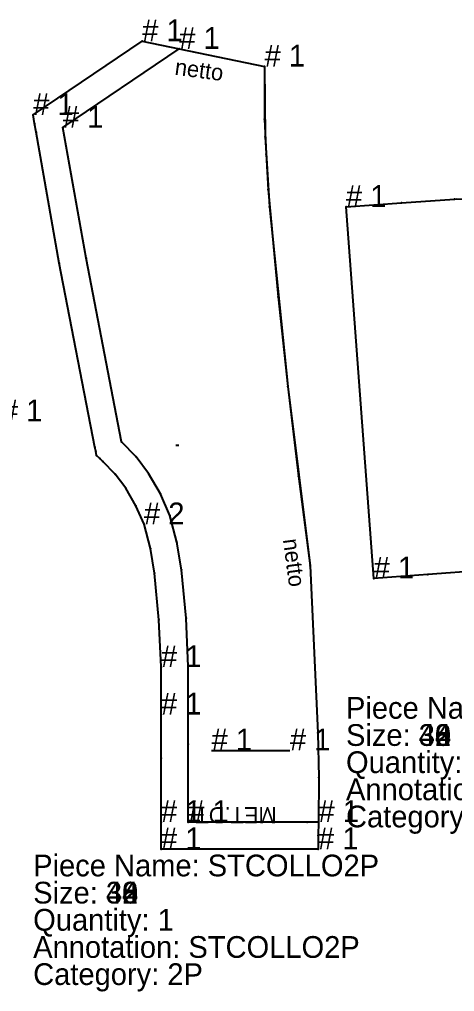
# Model space of a CAD drawing. Extents: x -10 to 11547, y -349 to 304.
# Drawn here: x 5545.1 to 5705.1, y -201.2 to 156.8 of the extents above; entities that cross this region are included whole.
import ezdxf

# ---------------------------------------------------------------- set-up
doc = ezdxf.new("R2010")
doc.units = 0

# ---------------------------------------------------------------- blocks, each defined once
blk = doc.blocks.new('SPMANICA2P-S_42')
at = {"layer": '1'}
blk.add_text('# 1', height=8, dxfattribs=at).set_placement((290.727, 11.738))
at = {"layer": '3'}
blk.add_text('# 1', height=8, dxfattribs=at).set_placement((290.727, 11.738))
at = {"layer": '4'}
blk.add_text('# 1', height=8, dxfattribs=at).set_placement((290.727, 11.738))
blk = doc.blocks.new('STCOLLO2P-S_38')
at = {"layer": '1'}
blk.add_lwpolyline([(-54.7, -24.8), (-54.7, -14.8), (-54.7, 8.7714), (-54.7, 24.8), (-54.7, 42.2332), (-54.7, 42.3429), (-55.49, 59.6195), (-57.1216, 76.8381), (-58.633, 85.9313), (-60.9708, 94.8492), (-60.9708, 94.8492), (-63.944, 101.6699), (-67.6656, 108.1129), (-71.5885, 113.3336), (-76.1496, 118.0096), (-77.2767, 119.0989), (-78.4038, 120.1882), (-78.7073, 121.726), (-79.0108, 123.2638), (-92.1389, 191.0122), (-100.6557, 239.2074), (-101.2014, 242.3847), (-101.747, 245.562), (-61.6555, 272.7267), (-16.6, 263.3999), (-16.6015, 243.9921), (-16.1064, 231.0654), (-15.3405, 218.1471), (-11.6128, 178.6163), (-8.0669, 145.5691), (-4.1624, 112.5624), (0.1, 79.6), (3, 18), (3.3192, 1.6053), (3.2, -14.8), (3.1302, -19.8), (3.0604, -24.8)], close=True, dxfattribs=at)
at = {"layer": '13'}
blk.add_point((-1, -14.8), dxfattribs=at)
at = {"layer": '14'}
blk.add_lwpolyline([(-44.7, -14.8), (-44.7, 13.85), (-44.7, 42.5), (-45.4908, 60.3323), (-47.2, 78.1), (-48.8993, 88.1969), (-51.5, 98.1), (-54.9642, 106.0693), (-59.3, 113.6), (-63.8785, 119.717), (-69.2, 125.2), (-82.3, 192.8), (-90.8, 240.8999), (-48, 269.8999), (-16.6, 263.3999), (-16.4215, 237.5247), (-14.8, 211.7), (-8.0671, 145.569), (0.1, 79.6), (3, 18), (3.3192, 1.6012), (3.2, -14.8)], close=True, dxfattribs=at)
at = {"layer": '2'}
for p in [(-61.6555, 272.7267), (-48, 269.8999), (-16.6, 263.3999), (-16.6, 263.3999), (-101.747, 245.562), (-16.6015, 243.9921), (-101.2014, 242.3847), (-90.8, 240.8999), (-100.6557, 239.2074), (-15.3405, 218.1471), (-14.8, 211.7), (-92.1389, 191.0122), (-82.3, 192.8), (-11.6128, 178.6163), (-8.0669, 145.5691), (-79.0108, 123.2638), (-78.7073, 121.726), (-69.2, 125.2), (-78.4038, 120.1882), (-77.2767, 119.0989), (-76.1496, 118.0096), (-59.3, 113.6), (-4.1624, 112.5624), (-67.6656, 108.1129), (-51.5, 98.1), (-60.9708, 94.8492), (0.1, 79.6), (0.1, 79.6), (-57.1216, 76.8381), (-47.2, 78.1), (-54.7, 42.3429), (-44.7, 42.5), (3, 18), (3, 18), (-44.7, 13.85), (-54.7, 8.7714), (-44.7, -14.8), (3.2, -14.8), (3.2, -14.8), (3.1302, -19.8), (-54.7, -24.8), (3.0604, -24.8)]:
    blk.add_point(p, dxfattribs=at)
at = {"layer": '3'}
for p in [(-16.4215, 237.5247), (-16.1064, 231.0654), (-8.0671, 145.569), (-63.8785, 119.717), (-71.5885, 113.3336), (-54.9642, 106.0693), (-63.944, 101.6699), (-60.9708, 94.8492), (-58.633, 85.9313), (-48.8993, 88.1969), (-55.49, 59.6195), (-45.4908, 60.3323), (-54.7, 42.2332), (-54.7, 24.8), (3.3192, 1.6053), (3.3192, 1.6012), (-54.7, -14.8)]:
    blk.add_point(p, dxfattribs=at)
at = {"layer": '4'}
for p in [(-60.9708, 94.8492, 10), (-54.7, 42.2332, 10), (-54.7, 24.8, 10), (-54.7, -14.8, 10)]:
    blk.add_point(p, dxfattribs=at)
at = {"layer": '5'}
blk.add_line((-49.2139, 123.9634), (-48.2139, 123.9634), dxfattribs=at)
at = {"layer": '7'}
blk.add_line((-36.1177, 11.5733), (-7.2866, 11.5733), dxfattribs=at)
at = {"layer": '1'}
for s, p in [('Piece Name: STCOLLO2P', (-101.747, -34.8)), ('Size: 38', (-101.747, -44.8))]:
    blk.add_text(s, height=8, dxfattribs=at).set_placement(p)
at = {"layer": '19'}
for s, rotation, p in [('netto', -7.5749, (-49.9, 260.4)), ('netto', -82.4186, (-9.9, 89.2)), ('MET.DT', 180, (-12.2, -9.3))]:
    blk.add_text(s, height=6, rotation=rotation, dxfattribs=at).set_placement(p)
blk = doc.blocks.new('STCOLLO2P-S_40')
at = {"layer": '1'}
blk.add_lwpolyline([(-54.7, -24.8), (-54.7, -14.8), (-54.7, 8.7714), (-54.7, 24.8), (-54.7, 42.2332), (-54.7, 42.3429), (-55.49, 59.6195), (-57.1216, 76.8381), (-58.633, 85.9313), (-60.9708, 94.8492), (-60.9708, 94.8492), (-63.944, 101.6699), (-67.6656, 108.1129), (-71.5885, 113.3336), (-76.1496, 118.0096), (-77.2767, 119.0989), (-78.4038, 120.1882), (-78.7073, 121.726), (-79.0108, 123.2638), (-92.1389, 191.0122), (-100.6557, 239.2074), (-101.2014, 242.3847), (-101.747, 245.562), (-61.6555, 272.7267), (-16.6, 263.3999), (-16.6015, 243.9921), (-16.1064, 231.0654), (-15.3405, 218.1471), (-11.6128, 178.6163), (-8.0669, 145.5691), (-4.1624, 112.5624), (0.1, 79.6), (3, 18), (3.3192, 1.6053), (3.2, -14.8), (3.1302, -19.8), (3.0604, -24.8)], close=True, dxfattribs=at)
at = {"layer": '13'}
blk.add_point((-1, -14.8), dxfattribs=at)
at = {"layer": '14'}
blk.add_lwpolyline([(-44.7, -14.8), (-44.7, 13.85), (-44.7, 42.5), (-45.4908, 60.3323), (-47.2, 78.1), (-48.8993, 88.1969), (-51.5, 98.1), (-54.9642, 106.0693), (-59.3, 113.6), (-63.8785, 119.717), (-69.2, 125.2), (-82.3, 192.8), (-90.8, 240.8999), (-48, 269.8999), (-16.6, 263.3999), (-16.4215, 237.5247), (-14.8, 211.7), (-8.0671, 145.569), (0.1, 79.6), (3, 18), (3.3192, 1.6012), (3.2, -14.8)], close=True, dxfattribs=at)
at = {"layer": '2'}
for p in [(-61.6555, 272.7267), (-48, 269.8999), (-16.6, 263.3999), (-16.6, 263.3999), (-101.747, 245.562), (-16.6015, 243.9921), (-101.2014, 242.3847), (-90.8, 240.8999), (-100.6557, 239.2074), (-15.3405, 218.1471), (-14.8, 211.7), (-92.1389, 191.0122), (-82.3, 192.8), (-11.6128, 178.6163), (-8.0669, 145.5691), (-79.0108, 123.2638), (-78.7073, 121.726), (-69.2, 125.2), (-78.4038, 120.1882), (-77.2767, 119.0989), (-76.1496, 118.0096), (-59.3, 113.6), (-4.1624, 112.5624), (-67.6656, 108.1129), (-51.5, 98.1), (-60.9708, 94.8492), (0.1, 79.6), (0.1, 79.6), (-57.1216, 76.8381), (-47.2, 78.1), (-54.7, 42.3429), (-44.7, 42.5), (3, 18), (3, 18), (-44.7, 13.85), (-54.7, 8.7714), (-44.7, -14.8), (3.2, -14.8), (3.2, -14.8), (3.1302, -19.8), (-54.7, -24.8), (3.0604, -24.8)]:
    blk.add_point(p, dxfattribs=at)
at = {"layer": '3'}
for p in [(-16.4215, 237.5247), (-16.1064, 231.0654), (-8.0671, 145.569), (-63.8785, 119.717), (-71.5885, 113.3336), (-54.9642, 106.0693), (-63.944, 101.6699), (-60.9708, 94.8492), (-58.633, 85.9313), (-48.8993, 88.1969), (-55.49, 59.6195), (-45.4908, 60.3323), (-54.7, 42.2332), (-54.7, 24.8), (3.3192, 1.6053), (3.3192, 1.6012), (-54.7, -14.8)]:
    blk.add_point(p, dxfattribs=at)
at = {"layer": '4'}
for p in [(-60.9708, 94.8492, 10), (-54.7, 42.2332, 10), (-54.7, 24.8, 10), (-54.7, -14.8, 10)]:
    blk.add_point(p, dxfattribs=at)
at = {"layer": '5'}
blk.add_line((-49.2139, 123.9634), (-48.2139, 123.9634), dxfattribs=at)
at = {"layer": '7'}
blk.add_line((-36.1177, 11.5733), (-7.2866, 11.5733), dxfattribs=at)
at = {"layer": '1'}
for s, p in [('Piece Name: STCOLLO2P', (-101.747, -34.8)), ('Size: 40', (-101.747, -44.8))]:
    blk.add_text(s, height=8, dxfattribs=at).set_placement(p)
at = {"layer": '19'}
for s, rotation, p in [('netto', -7.5749, (-49.9, 260.4)), ('netto', -82.4186, (-9.9, 89.2)), ('MET.DT', 180, (-12.2, -9.3))]:
    blk.add_text(s, height=6, rotation=rotation, dxfattribs=at).set_placement(p)
blk = doc.blocks.new('STCOLLO2P-S_42')
at = {"layer": '1'}
blk.add_lwpolyline([(-54.7, -24.8), (-54.7, -14.8), (-54.7, 8.771), (-54.7, 24.8), (-54.7, 42.233), (-54.7, 42.343), (-55.49, 59.62), (-57.122, 76.838), (-58.633, 85.931), (-60.971, 94.849), (-60.971, 94.8493), (-63.944, 101.67), (-67.666, 108.113), (-71.589, 113.334), (-76.15, 118.01), (-77.277, 119.099), (-78.404, 120.188), (-78.707, 121.726), (-79.011, 123.264), (-92.139, 191.012), (-100.656, 239.207), (-101.201, 242.385), (-101.747, 245.562), (-61.656, 272.727), (-16.6, 263.3999), (-16.602, 243.992), (-16.106, 231.065), (-15.34, 218.147), (-11.613, 178.616), (-8.067, 145.569), (-4.162, 112.562), (0.1, 79.6), (3, 18), (3.319, 1.605), (3.2, -14.8001), (3.13, -19.8), (3.06, -24.8)], close=True, dxfattribs=at)
at = {"layer": '13'}
blk.add_point((-1, -14.8), dxfattribs=at)
at = {"layer": '14'}
blk.add_lwpolyline([(-44.7, -14.8), (-44.7, 13.85), (-44.7, 42.5), (-45.491, 60.332), (-47.2, 78.1), (-48.899, 88.197), (-51.5, 98.1), (-54.964, 106.069), (-59.3, 113.6), (-63.879, 119.717), (-69.2, 125.2), (-82.3, 192.8), (-90.8, 240.9), (-48, 269.9), (-16.6, 263.4), (-16.421, 237.525), (-14.8, 211.7), (-8.067, 145.569), (0.1, 79.6), (3, 18), (3.319, 1.601), (3.2, -14.8)], close=True, dxfattribs=at)
at = {"layer": '2'}
for p in [(-61.656, 272.727), (-48, 269.9), (-16.6, 263.4), (-16.6, 263.3999), (-101.747, 245.562), (-16.602, 243.992), (-101.201, 242.385), (-90.8, 240.9), (-100.656, 239.207), (-15.34, 218.147), (-14.8, 211.7), (-92.139, 191.012), (-82.3, 192.8), (-11.613, 178.616), (-8.067, 145.569), (-79.011, 123.264), (-78.707, 121.726), (-69.2, 125.2), (-78.404, 120.188), (-77.277, 119.099), (-76.15, 118.01), (-59.3, 113.6), (-4.162, 112.562), (-67.666, 108.113), (-51.5, 98.1), (-60.971, 94.849), (0.1, 79.6), (0.1, 79.6), (-57.122, 76.838), (-47.2, 78.1), (-54.7, 42.343), (-44.7, 42.5), (3, 18), (3, 18), (-44.7, 13.85), (-54.7, 8.771), (-44.7, -14.8), (3.2, -14.8), (3.2, -14.8001), (3.13, -19.8), (-54.7, -24.8), (3.06, -24.8)]:
    blk.add_point(p, dxfattribs=at)
at = {"layer": '3'}
for p in [(-16.421, 237.525), (-16.106, 231.065), (-8.067, 145.569), (-63.879, 119.717), (-71.589, 113.334), (-54.964, 106.069), (-63.944, 101.67), (-60.971, 94.8493), (-58.633, 85.931), (-48.899, 88.197), (-55.49, 59.62), (-45.491, 60.332), (-54.7, 42.233), (-54.7, 24.8), (3.319, 1.605), (3.319, 1.601), (-54.7, -14.8)]:
    blk.add_point(p, dxfattribs=at)
at = {"layer": '4'}
for p in [(-60.971, 94.8493, 10), (-54.7, 42.233, 10), (-54.7, 24.8, 10), (-54.7, -14.8, 10)]:
    blk.add_point(p, dxfattribs=at)
at = {"layer": '5'}
blk.add_line((-49.2139, 123.9634), (-48.2139, 123.9634), dxfattribs=at)
at = {"layer": '7'}
blk.add_line((-36.118, 11.573), (-7.287, 11.573), dxfattribs=at)
at = {"layer": '1'}
for s, p in [('# 1', (-61.656, 272.727)), ('# 1', (-16.6, 263.3999)), ('# 1', (-101.747, 245.562)), ('# 2', (-60.971, 94.8493)), ('# 1', (-54.7, 42.233)), ('# 1', (-54.7, 24.8)), ('# 1', (-54.7, -14.8)), ('# 1', (-54.7, -24.8)), ('# 1', (3.06, -24.8)), ('Piece Name: STCOLLO2P', (-101.747, -34.8)), ('Size: 42', (-101.747, -44.8)), ('Quantity: 1', (-101.747, -54.8)), ('Annotation: STCOLLO2P', (-101.747, -64.8)), ('Category: 2P', (-101.747, -74.8))]:
    blk.add_text(s, height=8, dxfattribs=at).set_placement(p)
at = {"layer": '14'}
for p in [(-48, 269.9), (-16.6, 263.4), (-90.8, 240.9), (-44.7, -14.8), (3.2, -14.8)]:
    blk.add_text('# 1', height=8, dxfattribs=at).set_placement(p)
at = {"layer": '19'}
for s, rotation, p in [('netto', -7.5749, (-49.9, 260.4)), ('netto', -82.4186, (-9.9, 89.2)), ('MET.DT', 180, (-12.2, -9.3))]:
    blk.add_text(s, height=6, rotation=rotation, dxfattribs=at).set_placement(p)
at = {"layer": '2'}
for p in [(-61.656, 272.727), (-48, 269.9), (-16.6, 263.4), (-16.6, 263.3999), (-101.747, 245.562), (-90.8, 240.9), (-44.7, -14.8), (3.2, -14.8), (-54.7, -24.8), (3.06, -24.8)]:
    blk.add_text('# 1', height=8, dxfattribs=at).set_placement(p)
at = {"layer": '3'}
for s, p in [('# 2', (-60.971, 94.8493)), ('# 1', (-54.7, 42.233)), ('# 1', (-54.7, 24.8)), ('# 1', (-54.7, -14.8))]:
    blk.add_text(s, height=8, dxfattribs=at).set_placement(p)
at = {"layer": '4'}
for s, p in [('# 2', (-60.971, 94.8493)), ('# 1', (-54.7, 42.233)), ('# 1', (-54.7, 24.8)), ('# 1', (-54.7, -14.8))]:
    blk.add_text(s, height=8, dxfattribs=at).set_placement(p)
at = {"layer": '7'}
for p in [(-36.118, 11.573), (-7.287, 11.573)]:
    blk.add_text('# 1', height=8, dxfattribs=at).set_placement(p)
blk = doc.blocks.new('STCOLLO2P-S_44')
at = {"layer": '1'}
blk.add_lwpolyline([(-54.7, -24.8), (-54.7, -14.8), (-54.7, 8.7714), (-54.7, 24.8), (-54.7, 42.2332), (-54.7, 42.3429), (-55.49, 59.6195), (-57.1216, 76.8381), (-58.633, 85.9313), (-60.9708, 94.8492), (-60.9708, 94.8492), (-63.944, 101.6699), (-67.6656, 108.1129), (-71.5885, 113.3336), (-76.1496, 118.0096), (-77.2767, 119.0989), (-78.4038, 120.1882), (-78.7073, 121.726), (-79.0108, 123.2638), (-92.1389, 191.0122), (-100.6557, 239.2074), (-101.2014, 242.3847), (-101.747, 245.562), (-61.6555, 272.7267), (-16.6, 263.3999), (-16.6015, 243.9921), (-16.1064, 231.0654), (-15.3405, 218.1471), (-11.6128, 178.6163), (-8.0669, 145.5691), (-4.1624, 112.5624), (0.1, 79.6), (3, 18), (3.3192, 1.6053), (3.2, -14.8), (3.1302, -19.8), (3.0604, -24.8)], close=True, dxfattribs=at)
at = {"layer": '13'}
blk.add_point((-1, -14.8), dxfattribs=at)
at = {"layer": '14'}
blk.add_lwpolyline([(-44.7, -14.8), (-44.7, 13.85), (-44.7, 42.5), (-45.4908, 60.3323), (-47.2, 78.1), (-48.8993, 88.1969), (-51.5, 98.1), (-54.9642, 106.0693), (-59.3, 113.6), (-63.8785, 119.717), (-69.2, 125.2), (-82.3, 192.8), (-90.8, 240.8999), (-48, 269.8999), (-16.6, 263.3999), (-16.4215, 237.5247), (-14.8, 211.7), (-8.0671, 145.569), (0.1, 79.6), (3, 18), (3.3192, 1.6012), (3.2, -14.8)], close=True, dxfattribs=at)
at = {"layer": '2'}
for p in [(-61.6555, 272.7267), (-48, 269.8999), (-16.6, 263.3999), (-16.6, 263.3999), (-101.747, 245.562), (-16.6015, 243.9921), (-101.2014, 242.3847), (-90.8, 240.8999), (-100.6557, 239.2074), (-15.3405, 218.1471), (-14.8, 211.7), (-92.1389, 191.0122), (-82.3, 192.8), (-11.6128, 178.6163), (-8.0669, 145.5691), (-79.0108, 123.2638), (-78.7073, 121.726), (-69.2, 125.2), (-78.4038, 120.1882), (-77.2767, 119.0989), (-76.1496, 118.0096), (-59.3, 113.6), (-4.1624, 112.5624), (-67.6656, 108.1129), (-51.5, 98.1), (-60.9708, 94.8492), (0.1, 79.6), (0.1, 79.6), (-57.1216, 76.8381), (-47.2, 78.1), (-54.7, 42.3429), (-44.7, 42.5), (3, 18), (3, 18), (-44.7, 13.85), (-54.7, 8.7714), (-44.7, -14.8), (3.2, -14.8), (3.2, -14.8), (3.1302, -19.8), (-54.7, -24.8), (3.0604, -24.8)]:
    blk.add_point(p, dxfattribs=at)
at = {"layer": '3'}
for p in [(-16.4215, 237.5247), (-16.1064, 231.0654), (-8.0671, 145.569), (-63.8785, 119.717), (-71.5885, 113.3336), (-54.9642, 106.0693), (-63.944, 101.6699), (-60.9708, 94.8492), (-58.633, 85.9313), (-48.8993, 88.1969), (-55.49, 59.6195), (-45.4908, 60.3323), (-54.7, 42.2332), (-54.7, 24.8), (3.3192, 1.6053), (3.3192, 1.6012), (-54.7, -14.8)]:
    blk.add_point(p, dxfattribs=at)
at = {"layer": '4'}
for p in [(-60.9708, 94.8492, 10), (-54.7, 42.2332, 10), (-54.7, 24.8, 10), (-54.7, -14.8, 10)]:
    blk.add_point(p, dxfattribs=at)
at = {"layer": '5'}
blk.add_line((-49.2139, 123.9634), (-48.2139, 123.9634), dxfattribs=at)
at = {"layer": '7'}
blk.add_line((-36.1177, 11.5733), (-7.2866, 11.5733), dxfattribs=at)
at = {"layer": '1'}
for s, p in [('Piece Name: STCOLLO2P', (-101.747, -34.8)), ('Size: 44', (-101.747, -44.8))]:
    blk.add_text(s, height=8, dxfattribs=at).set_placement(p)
at = {"layer": '19'}
for s, rotation, p in [('netto', -7.5749, (-49.9, 260.4)), ('netto', -82.4186, (-9.9, 89.2)), ('MET.DT', 180, (-12.2, -9.3))]:
    blk.add_text(s, height=6, rotation=rotation, dxfattribs=at).set_placement(p)
blk = doc.blocks.new('STCOLLO2P-S_46')
at = {"layer": '1'}
blk.add_lwpolyline([(-54.7, -24.8), (-54.7, -14.8), (-54.7, 8.7714), (-54.7, 24.8), (-54.7, 42.2332), (-54.7, 42.3429), (-55.49, 59.6195), (-57.1216, 76.8381), (-58.633, 85.9313), (-60.9708, 94.8492), (-60.9708, 94.8492), (-63.944, 101.6699), (-67.6656, 108.1129), (-71.5885, 113.3336), (-76.1496, 118.0096), (-77.2767, 119.0989), (-78.4038, 120.1882), (-78.7073, 121.726), (-79.0108, 123.2638), (-92.1389, 191.0122), (-100.6557, 239.2074), (-101.2014, 242.3847), (-101.747, 245.562), (-61.6555, 272.7267), (-16.6, 263.3999), (-16.6015, 243.9921), (-16.1064, 231.0654), (-15.3405, 218.1471), (-11.6128, 178.6163), (-8.0669, 145.5691), (-4.1624, 112.5624), (0.1, 79.6), (3, 18), (3.3192, 1.6053), (3.2, -14.8), (3.1302, -19.8), (3.0604, -24.8)], close=True, dxfattribs=at)
at = {"layer": '13'}
blk.add_point((-1, -14.8), dxfattribs=at)
at = {"layer": '14'}
blk.add_lwpolyline([(-44.7, -14.8), (-44.7, 13.85), (-44.7, 42.5), (-45.4908, 60.3323), (-47.2, 78.1), (-48.8993, 88.1969), (-51.5, 98.1), (-54.9642, 106.0693), (-59.3, 113.6), (-63.8785, 119.717), (-69.2, 125.2), (-82.3, 192.8), (-90.8, 240.8999), (-48, 269.8999), (-16.6, 263.3999), (-16.4215, 237.5247), (-14.8, 211.7), (-8.0671, 145.569), (0.1, 79.6), (3, 18), (3.3192, 1.6012), (3.2, -14.8)], close=True, dxfattribs=at)
at = {"layer": '2'}
for p in [(-61.6555, 272.7267), (-48, 269.8999), (-16.6, 263.3999), (-16.6, 263.3999), (-101.747, 245.562), (-16.6015, 243.9921), (-101.2014, 242.3847), (-90.8, 240.8999), (-100.6557, 239.2074), (-15.3405, 218.1471), (-14.8, 211.7), (-92.1389, 191.0122), (-82.3, 192.8), (-11.6128, 178.6163), (-8.0669, 145.5691), (-79.0108, 123.2638), (-78.7073, 121.726), (-69.2, 125.2), (-78.4038, 120.1882), (-77.2767, 119.0989), (-76.1496, 118.0096), (-59.3, 113.6), (-4.1624, 112.5624), (-67.6656, 108.1129), (-51.5, 98.1), (-60.9708, 94.8492), (0.1, 79.6), (0.1, 79.6), (-57.1216, 76.8381), (-47.2, 78.1), (-54.7, 42.3429), (-44.7, 42.5), (3, 18), (3, 18), (-44.7, 13.85), (-54.7, 8.7714), (-44.7, -14.8), (3.2, -14.8), (3.2, -14.8), (3.1302, -19.8), (-54.7, -24.8), (3.0604, -24.8)]:
    blk.add_point(p, dxfattribs=at)
at = {"layer": '3'}
for p in [(-16.4215, 237.5247), (-16.1064, 231.0654), (-8.0671, 145.569), (-63.8785, 119.717), (-71.5885, 113.3336), (-54.9642, 106.0693), (-63.944, 101.6699), (-60.9708, 94.8492), (-58.633, 85.9313), (-48.8993, 88.1969), (-55.49, 59.6195), (-45.4908, 60.3323), (-54.7, 42.2332), (-54.7, 24.8), (3.3192, 1.6053), (3.3192, 1.6012), (-54.7, -14.8)]:
    blk.add_point(p, dxfattribs=at)
at = {"layer": '4'}
for p in [(-60.9708, 94.8492, 10), (-54.7, 42.2332, 10), (-54.7, 24.8, 10), (-54.7, -14.8, 10)]:
    blk.add_point(p, dxfattribs=at)
at = {"layer": '5'}
blk.add_line((-49.2139, 123.9634), (-48.2139, 123.9634), dxfattribs=at)
at = {"layer": '7'}
blk.add_line((-36.1177, 11.5733), (-7.2866, 11.5733), dxfattribs=at)
at = {"layer": '1'}
for s, p in [('Piece Name: STCOLLO2P', (-101.747, -34.8)), ('Size: 46', (-101.747, -44.8))]:
    blk.add_text(s, height=8, dxfattribs=at).set_placement(p)
at = {"layer": '19'}
for s, rotation, p in [('netto', -7.5749, (-49.9, 260.4)), ('netto', -82.4186, (-9.9, 89.2)), ('MET.DT', 180, (-12.2, -9.3))]:
    blk.add_text(s, height=6, rotation=rotation, dxfattribs=at).set_placement(p)
blk = doc.blocks.new('STCOLLO2P-S_48')
at = {"layer": '1'}
blk.add_lwpolyline([(-54.7, -24.8), (-54.7, -14.8), (-54.7, 8.7714), (-54.7, 24.8), (-54.7, 42.2332), (-54.7, 42.3429), (-55.49, 59.6195), (-57.1216, 76.8381), (-58.633, 85.9313), (-60.9708, 94.8492), (-60.9708, 94.8492), (-63.944, 101.6699), (-67.6656, 108.1129), (-71.5885, 113.3336), (-76.1496, 118.0096), (-77.2767, 119.0989), (-78.4038, 120.1882), (-78.7073, 121.726), (-79.0108, 123.2638), (-92.1389, 191.0122), (-100.6557, 239.2074), (-101.2014, 242.3847), (-101.747, 245.562), (-61.6555, 272.7267), (-16.6, 263.3999), (-16.6015, 243.9921), (-16.1064, 231.0654), (-15.3405, 218.1471), (-11.6128, 178.6163), (-8.0669, 145.5691), (-4.1624, 112.5624), (0.1, 79.6), (3, 18), (3.3192, 1.6053), (3.2, -14.8), (3.1302, -19.8), (3.0604, -24.8)], close=True, dxfattribs=at)
at = {"layer": '13'}
blk.add_point((-1, -14.8), dxfattribs=at)
at = {"layer": '14'}
blk.add_lwpolyline([(-44.7, -14.8), (-44.7, 13.85), (-44.7, 42.5), (-45.4908, 60.3323), (-47.2, 78.1), (-48.8993, 88.1969), (-51.5, 98.1), (-54.9642, 106.0693), (-59.3, 113.6), (-63.8785, 119.717), (-69.2, 125.2), (-82.3, 192.8), (-90.8, 240.8999), (-48, 269.8999), (-16.6, 263.3999), (-16.4215, 237.5247), (-14.8, 211.7), (-8.0671, 145.569), (0.1, 79.6), (3, 18), (3.3192, 1.6012), (3.2, -14.8)], close=True, dxfattribs=at)
at = {"layer": '2'}
for p in [(-61.6555, 272.7267), (-48, 269.8999), (-16.6, 263.3999), (-16.6, 263.3999), (-101.747, 245.562), (-16.6015, 243.9921), (-101.2014, 242.3847), (-90.8, 240.8999), (-100.6557, 239.2074), (-15.3405, 218.1471), (-14.8, 211.7), (-92.1389, 191.0122), (-82.3, 192.8), (-11.6128, 178.6163), (-8.0669, 145.5691), (-79.0108, 123.2638), (-78.7073, 121.726), (-69.2, 125.2), (-78.4038, 120.1882), (-77.2767, 119.0989), (-76.1496, 118.0096), (-59.3, 113.6), (-4.1624, 112.5624), (-67.6656, 108.1129), (-51.5, 98.1), (-60.9708, 94.8492), (0.1, 79.6), (0.1, 79.6), (-57.1216, 76.8381), (-47.2, 78.1), (-54.7, 42.3429), (-44.7, 42.5), (3, 18), (3, 18), (-44.7, 13.85), (-54.7, 8.7714), (-44.7, -14.8), (3.2, -14.8), (3.2, -14.8), (3.1302, -19.8), (-54.7, -24.8), (3.0604, -24.8)]:
    blk.add_point(p, dxfattribs=at)
at = {"layer": '3'}
for p in [(-16.4215, 237.5247), (-16.1064, 231.0654), (-8.0671, 145.569), (-63.8785, 119.717), (-71.5885, 113.3336), (-54.9642, 106.0693), (-63.944, 101.6699), (-60.9708, 94.8492), (-58.633, 85.9313), (-48.8993, 88.1969), (-55.49, 59.6195), (-45.4908, 60.3323), (-54.7, 42.2332), (-54.7, 24.8), (3.3192, 1.6053), (3.3192, 1.6012), (-54.7, -14.8)]:
    blk.add_point(p, dxfattribs=at)
at = {"layer": '4'}
for p in [(-60.9708, 94.8492, 10), (-54.7, 42.2332, 10), (-54.7, 24.8, 10), (-54.7, -14.8, 10)]:
    blk.add_point(p, dxfattribs=at)
at = {"layer": '5'}
blk.add_line((-49.2139, 123.9634), (-48.2139, 123.9634), dxfattribs=at)
at = {"layer": '7'}
blk.add_line((-36.1177, 11.5733), (-7.2866, 11.5733), dxfattribs=at)
at = {"layer": '1'}
for s, p in [('Piece Name: STCOLLO2P', (-101.747, -34.8)), ('Size: 48', (-101.747, -44.8))]:
    blk.add_text(s, height=8, dxfattribs=at).set_placement(p)
at = {"layer": '19'}
for s, rotation, p in [('netto', -7.5749, (-49.9, 260.4)), ('netto', -82.4186, (-9.9, 89.2)), ('MET.DT', 180, (-12.2, -9.3))]:
    blk.add_text(s, height=6, rotation=rotation, dxfattribs=at).set_placement(p)
blk = doc.blocks.new('STCOLLO2P-S_50')
at = {"layer": '1'}
blk.add_lwpolyline([(-54.7, -24.8), (-54.7, -14.8), (-54.7, 8.7714), (-54.7, 24.8), (-54.7, 42.2332), (-54.7, 42.3429), (-55.49, 59.6195), (-57.1216, 76.8381), (-58.633, 85.9313), (-60.9708, 94.8492), (-60.9708, 94.8492), (-63.944, 101.6699), (-67.6656, 108.1129), (-71.5885, 113.3336), (-76.1496, 118.0096), (-77.2767, 119.0989), (-78.4038, 120.1882), (-78.7073, 121.726), (-79.0108, 123.2638), (-92.1389, 191.0122), (-100.6557, 239.2074), (-101.2014, 242.3847), (-101.747, 245.562), (-61.6555, 272.7267), (-16.6, 263.3999), (-16.6015, 243.9921), (-16.1064, 231.0654), (-15.3405, 218.1471), (-11.6128, 178.6163), (-8.0669, 145.5691), (-4.1624, 112.5624), (0.1, 79.6), (3, 18), (3.3192, 1.6053), (3.2, -14.8), (3.1302, -19.8), (3.0604, -24.8)], close=True, dxfattribs=at)
at = {"layer": '13'}
blk.add_point((-1, -14.8), dxfattribs=at)
at = {"layer": '14'}
blk.add_lwpolyline([(-44.7, -14.8), (-44.7, 13.85), (-44.7, 42.5), (-45.4908, 60.3323), (-47.2, 78.1), (-48.8993, 88.1969), (-51.5, 98.1), (-54.9642, 106.0693), (-59.3, 113.6), (-63.8785, 119.717), (-69.2, 125.2), (-82.3, 192.8), (-90.8, 240.8999), (-48, 269.8999), (-16.6, 263.3999), (-16.4215, 237.5247), (-14.8, 211.7), (-8.0671, 145.569), (0.1, 79.6), (3, 18), (3.3192, 1.6012), (3.2, -14.8)], close=True, dxfattribs=at)
at = {"layer": '2'}
for p in [(-61.6555, 272.7267), (-48, 269.8999), (-16.6, 263.3999), (-16.6, 263.3999), (-101.747, 245.562), (-16.6015, 243.9921), (-101.2014, 242.3847), (-90.8, 240.8999), (-100.6557, 239.2074), (-15.3405, 218.1471), (-14.8, 211.7), (-92.1389, 191.0122), (-82.3, 192.8), (-11.6128, 178.6163), (-8.0669, 145.5691), (-79.0108, 123.2638), (-78.7073, 121.726), (-69.2, 125.2), (-78.4038, 120.1882), (-77.2767, 119.0989), (-76.1496, 118.0096), (-59.3, 113.6), (-4.1624, 112.5624), (-67.6656, 108.1129), (-51.5, 98.1), (-60.9708, 94.8492), (0.1, 79.6), (0.1, 79.6), (-57.1216, 76.8381), (-47.2, 78.1), (-54.7, 42.3429), (-44.7, 42.5), (3, 18), (3, 18), (-44.7, 13.85), (-54.7, 8.7714), (-44.7, -14.8), (3.2, -14.8), (3.2, -14.8), (3.1302, -19.8), (-54.7, -24.8), (3.0604, -24.8)]:
    blk.add_point(p, dxfattribs=at)
at = {"layer": '3'}
for p in [(-16.4215, 237.5247), (-16.1064, 231.0654), (-8.0671, 145.569), (-63.8785, 119.717), (-71.5885, 113.3336), (-54.9642, 106.0693), (-63.944, 101.6699), (-60.9708, 94.8492), (-58.633, 85.9313), (-48.8993, 88.1969), (-55.49, 59.6195), (-45.4908, 60.3323), (-54.7, 42.2332), (-54.7, 24.8), (3.3192, 1.6053), (3.3192, 1.6012), (-54.7, -14.8)]:
    blk.add_point(p, dxfattribs=at)
at = {"layer": '4'}
for p in [(-60.9708, 94.8492, 10), (-54.7, 42.2332, 10), (-54.7, 24.8, 10), (-54.7, -14.8, 10)]:
    blk.add_point(p, dxfattribs=at)
at = {"layer": '5'}
blk.add_line((-49.2139, 123.9634), (-48.2139, 123.9634), dxfattribs=at)
at = {"layer": '7'}
blk.add_line((-36.1177, 11.5733), (-7.2866, 11.5733), dxfattribs=at)
at = {"layer": '1'}
for s, p in [('Piece Name: STCOLLO2P', (-101.747, -34.8)), ('Size: 50', (-101.747, -44.8))]:
    blk.add_text(s, height=8, dxfattribs=at).set_placement(p)
at = {"layer": '19'}
for s, rotation, p in [('netto', -7.5749, (-49.9, 260.4)), ('netto', -82.4186, (-9.9, 89.2)), ('MET.DT', 180, (-12.2, -9.3))]:
    blk.add_text(s, height=6, rotation=rotation, dxfattribs=at).set_placement(p)
blk = doc.blocks.new('STCOLLO2P-S_52')
at = {"layer": '1'}
blk.add_lwpolyline([(-54.7, -24.8), (-54.7, -14.8), (-54.7, 8.7714), (-54.7, 24.8), (-54.7, 42.2332), (-54.7, 42.3429), (-55.49, 59.6195), (-57.1216, 76.8381), (-58.633, 85.9313), (-60.9708, 94.8492), (-60.9708, 94.8492), (-63.944, 101.6699), (-67.6656, 108.1129), (-71.5885, 113.3336), (-76.1496, 118.0096), (-77.2767, 119.0989), (-78.4038, 120.1882), (-78.7073, 121.726), (-79.0108, 123.2638), (-92.1389, 191.0122), (-100.6557, 239.2074), (-101.2014, 242.3847), (-101.747, 245.562), (-61.6555, 272.7267), (-16.6, 263.3999), (-16.6015, 243.9921), (-16.1064, 231.0654), (-15.3405, 218.1471), (-11.6128, 178.6163), (-8.0669, 145.5691), (-4.1624, 112.5624), (0.1, 79.6), (3, 18), (3.3192, 1.6053), (3.2, -14.8), (3.1302, -19.8), (3.0604, -24.8)], close=True, dxfattribs=at)
at = {"layer": '13'}
blk.add_point((-1, -14.8), dxfattribs=at)
at = {"layer": '14'}
blk.add_lwpolyline([(-44.7, -14.8), (-44.7, 13.85), (-44.7, 42.5), (-45.4908, 60.3323), (-47.2, 78.1), (-48.8993, 88.1969), (-51.5, 98.1), (-54.9642, 106.0693), (-59.3, 113.6), (-63.8785, 119.717), (-69.2, 125.2), (-82.3, 192.8), (-90.8, 240.8999), (-48, 269.8999), (-16.6, 263.3999), (-16.4215, 237.5247), (-14.8, 211.7), (-8.0671, 145.569), (0.1, 79.6), (3, 18), (3.3192, 1.6012), (3.2, -14.8)], close=True, dxfattribs=at)
at = {"layer": '2'}
for p in [(-61.6555, 272.7267), (-48, 269.8999), (-16.6, 263.3999), (-16.6, 263.3999), (-101.747, 245.562), (-16.6015, 243.9921), (-101.2014, 242.3847), (-90.8, 240.8999), (-100.6557, 239.2074), (-15.3405, 218.1471), (-14.8, 211.7), (-92.1389, 191.0122), (-82.3, 192.8), (-11.6128, 178.6163), (-8.0669, 145.5691), (-79.0108, 123.2638), (-78.7073, 121.726), (-69.2, 125.2), (-78.4038, 120.1882), (-77.2767, 119.0989), (-76.1496, 118.0096), (-59.3, 113.6), (-4.1624, 112.5624), (-67.6656, 108.1129), (-51.5, 98.1), (-60.9708, 94.8492), (0.1, 79.6), (0.1, 79.6), (-57.1216, 76.8381), (-47.2, 78.1), (-54.7, 42.3429), (-44.7, 42.5), (3, 18), (3, 18), (-44.7, 13.85), (-54.7, 8.7714), (-44.7, -14.8), (3.2, -14.8), (3.2, -14.8), (3.1302, -19.8), (-54.7, -24.8), (3.0604, -24.8)]:
    blk.add_point(p, dxfattribs=at)
at = {"layer": '3'}
for p in [(-16.4215, 237.5247), (-16.1064, 231.0654), (-8.0671, 145.569), (-63.8785, 119.717), (-71.5885, 113.3336), (-54.9642, 106.0693), (-63.944, 101.6699), (-60.9708, 94.8492), (-58.633, 85.9313), (-48.8993, 88.1969), (-55.49, 59.6195), (-45.4908, 60.3323), (-54.7, 42.2332), (-54.7, 24.8), (3.3192, 1.6053), (3.3192, 1.6012), (-54.7, -14.8)]:
    blk.add_point(p, dxfattribs=at)
at = {"layer": '4'}
for p in [(-60.9708, 94.8492, 10), (-54.7, 42.2332, 10), (-54.7, 24.8, 10), (-54.7, -14.8, 10)]:
    blk.add_point(p, dxfattribs=at)
at = {"layer": '5'}
blk.add_line((-49.2139, 123.9634), (-48.2139, 123.9634), dxfattribs=at)
at = {"layer": '7'}
blk.add_line((-36.1177, 11.5733), (-7.2866, 11.5733), dxfattribs=at)
at = {"layer": '1'}
for s, p in [('Piece Name: STCOLLO2P', (-101.747, -34.8)), ('Size: 52', (-101.747, -44.8))]:
    blk.add_text(s, height=8, dxfattribs=at).set_placement(p)
at = {"layer": '19'}
for s, rotation, p in [('netto', -7.5749, (-49.9, 260.4)), ('netto', -82.4186, (-9.9, 89.2)), ('MET.DT', 180, (-12.2, -9.3))]:
    blk.add_text(s, height=6, rotation=rotation, dxfattribs=at).set_placement(p)
blk = doc.blocks.new('STCOLLO2P-S_54')
at = {"layer": '1'}
blk.add_lwpolyline([(-54.7, -24.8), (-54.7, -14.8), (-54.7, 8.7714), (-54.7, 24.8), (-54.7, 42.2332), (-54.7, 42.3429), (-55.49, 59.6195), (-57.1216, 76.8381), (-58.633, 85.9313), (-60.9708, 94.8492), (-60.9708, 94.8492), (-63.944, 101.6699), (-67.6656, 108.1129), (-71.5885, 113.3336), (-76.1496, 118.0096), (-77.2767, 119.0989), (-78.4038, 120.1882), (-78.7073, 121.726), (-79.0108, 123.2638), (-92.1389, 191.0122), (-100.6557, 239.2074), (-101.2014, 242.3847), (-101.747, 245.562), (-61.6555, 272.7267), (-16.6, 263.3999), (-16.6015, 243.9921), (-16.1064, 231.0654), (-15.3405, 218.1471), (-11.6128, 178.6163), (-8.0669, 145.5691), (-4.1624, 112.5624), (0.1, 79.6), (3, 18), (3.3192, 1.6053), (3.2, -14.8), (3.1302, -19.8), (3.0604, -24.8)], close=True, dxfattribs=at)
at = {"layer": '13'}
blk.add_point((-1, -14.8), dxfattribs=at)
at = {"layer": '14'}
blk.add_lwpolyline([(-44.7, -14.8), (-44.7, 13.85), (-44.7, 42.5), (-45.4908, 60.3323), (-47.2, 78.1), (-48.8993, 88.1969), (-51.5, 98.1), (-54.9642, 106.0693), (-59.3, 113.6), (-63.8785, 119.717), (-69.2, 125.2), (-82.3, 192.8), (-90.8, 240.8999), (-48, 269.8999), (-16.6, 263.3999), (-16.4215, 237.5247), (-14.8, 211.7), (-8.0671, 145.569), (0.1, 79.6), (3, 18), (3.3192, 1.6012), (3.2, -14.8)], close=True, dxfattribs=at)
at = {"layer": '2'}
for p in [(-61.6555, 272.7267), (-48, 269.8999), (-16.6, 263.3999), (-16.6, 263.3999), (-101.747, 245.562), (-16.6015, 243.9921), (-101.2014, 242.3847), (-90.8, 240.8999), (-100.6557, 239.2074), (-15.3405, 218.1471), (-14.8, 211.7), (-92.1389, 191.0122), (-82.3, 192.8), (-11.6128, 178.6163), (-8.0669, 145.5691), (-79.0108, 123.2638), (-78.7073, 121.726), (-69.2, 125.2), (-78.4038, 120.1882), (-77.2767, 119.0989), (-76.1496, 118.0096), (-59.3, 113.6), (-4.1624, 112.5624), (-67.6656, 108.1129), (-51.5, 98.1), (-60.9708, 94.8492), (0.1, 79.6), (0.1, 79.6), (-57.1216, 76.8381), (-47.2, 78.1), (-54.7, 42.3429), (-44.7, 42.5), (3, 18), (3, 18), (-44.7, 13.85), (-54.7, 8.7714), (-44.7, -14.8), (3.2, -14.8), (3.2, -14.8), (3.1302, -19.8), (-54.7, -24.8), (3.0604, -24.8)]:
    blk.add_point(p, dxfattribs=at)
at = {"layer": '3'}
for p in [(-16.4215, 237.5247), (-16.1064, 231.0654), (-8.0671, 145.569), (-63.8785, 119.717), (-71.5885, 113.3336), (-54.9642, 106.0693), (-63.944, 101.6699), (-60.9708, 94.8492), (-58.633, 85.9313), (-48.8993, 88.1969), (-55.49, 59.6195), (-45.4908, 60.3323), (-54.7, 42.2332), (-54.7, 24.8), (3.3192, 1.6053), (3.3192, 1.6012), (-54.7, -14.8)]:
    blk.add_point(p, dxfattribs=at)
at = {"layer": '4'}
for p in [(-60.9708, 94.8492, 10), (-54.7, 42.2332, 10), (-54.7, 24.8, 10), (-54.7, -14.8, 10)]:
    blk.add_point(p, dxfattribs=at)
at = {"layer": '5'}
blk.add_line((-49.2139, 123.9634), (-48.2139, 123.9634), dxfattribs=at)
at = {"layer": '7'}
blk.add_line((-36.1177, 11.5733), (-7.2866, 11.5733), dxfattribs=at)
at = {"layer": '1'}
for s, p in [('Piece Name: STCOLLO2P', (-101.747, -34.8)), ('Size: 54', (-101.747, -44.8))]:
    blk.add_text(s, height=8, dxfattribs=at).set_placement(p)
at = {"layer": '19'}
for s, rotation, p in [('netto', -7.5749, (-49.9, 260.4)), ('netto', -82.4186, (-9.9, 89.2)), ('MET.DT', 180, (-12.2, -9.3))]:
    blk.add_text(s, height=6, rotation=rotation, dxfattribs=at).set_placement(p)
blk = doc.blocks.new('STCOLLO2P-S_56')
at = {"layer": '1'}
blk.add_lwpolyline([(-54.7, -24.8), (-54.7, -14.8), (-54.7, 8.7714), (-54.7, 24.8), (-54.7, 42.2332), (-54.7, 42.3429), (-55.49, 59.6195), (-57.1216, 76.8381), (-58.633, 85.9313), (-60.9708, 94.8492), (-60.9708, 94.8492), (-63.944, 101.6699), (-67.6656, 108.1129), (-71.5885, 113.3336), (-76.1496, 118.0096), (-77.2767, 119.0989), (-78.4038, 120.1882), (-78.7073, 121.726), (-79.0108, 123.2638), (-92.1389, 191.0122), (-100.6557, 239.2074), (-101.2014, 242.3847), (-101.747, 245.562), (-61.6555, 272.7267), (-16.6, 263.3999), (-16.6015, 243.9921), (-16.1064, 231.0654), (-15.3405, 218.1471), (-11.6128, 178.6163), (-8.0669, 145.5691), (-4.1624, 112.5624), (0.1, 79.6), (3, 18), (3.3192, 1.6053), (3.2, -14.8), (3.1302, -19.8), (3.0604, -24.8)], close=True, dxfattribs=at)
at = {"layer": '13'}
blk.add_point((-1, -14.8), dxfattribs=at)
at = {"layer": '14'}
blk.add_lwpolyline([(-44.7, -14.8), (-44.7, 13.85), (-44.7, 42.5), (-45.4908, 60.3323), (-47.2, 78.1), (-48.8993, 88.1969), (-51.5, 98.1), (-54.9642, 106.0693), (-59.3, 113.6), (-63.8785, 119.717), (-69.2, 125.2), (-82.3, 192.8), (-90.8, 240.8999), (-48, 269.8999), (-16.6, 263.3999), (-16.4215, 237.5247), (-14.8, 211.7), (-8.0671, 145.569), (0.1, 79.6), (3, 18), (3.3192, 1.6012), (3.2, -14.8)], close=True, dxfattribs=at)
at = {"layer": '2'}
for p in [(-61.6555, 272.7267), (-48, 269.8999), (-16.6, 263.3999), (-16.6, 263.3999), (-101.747, 245.562), (-16.6015, 243.9921), (-101.2014, 242.3847), (-90.8, 240.8999), (-100.6557, 239.2074), (-15.3405, 218.1471), (-14.8, 211.7), (-92.1389, 191.0122), (-82.3, 192.8), (-11.6128, 178.6163), (-8.0669, 145.5691), (-79.0108, 123.2638), (-78.7073, 121.726), (-69.2, 125.2), (-78.4038, 120.1882), (-77.2767, 119.0989), (-76.1496, 118.0096), (-59.3, 113.6), (-4.1624, 112.5624), (-67.6656, 108.1129), (-51.5, 98.1), (-60.9708, 94.8492), (0.1, 79.6), (0.1, 79.6), (-57.1216, 76.8381), (-47.2, 78.1), (-54.7, 42.3429), (-44.7, 42.5), (3, 18), (3, 18), (-44.7, 13.85), (-54.7, 8.7714), (-44.7, -14.8), (3.2, -14.8), (3.2, -14.8), (3.1302, -19.8), (-54.7, -24.8), (3.0604, -24.8)]:
    blk.add_point(p, dxfattribs=at)
at = {"layer": '3'}
for p in [(-16.4215, 237.5247), (-16.1064, 231.0654), (-8.0671, 145.569), (-63.8785, 119.717), (-71.5885, 113.3336), (-54.9642, 106.0693), (-63.944, 101.6699), (-60.9708, 94.8492), (-58.633, 85.9313), (-48.8993, 88.1969), (-55.49, 59.6195), (-45.4908, 60.3323), (-54.7, 42.2332), (-54.7, 24.8), (3.3192, 1.6053), (3.3192, 1.6012), (-54.7, -14.8)]:
    blk.add_point(p, dxfattribs=at)
at = {"layer": '4'}
for p in [(-60.9708, 94.8492, 10), (-54.7, 42.2332, 10), (-54.7, 24.8, 10), (-54.7, -14.8, 10)]:
    blk.add_point(p, dxfattribs=at)
at = {"layer": '5'}
blk.add_line((-49.2139, 123.9634), (-48.2139, 123.9634), dxfattribs=at)
at = {"layer": '7'}
blk.add_line((-36.1177, 11.5733), (-7.2866, 11.5733), dxfattribs=at)
at = {"layer": '1'}
for s, p in [('Piece Name: STCOLLO2P', (-101.747, -34.8)), ('Size: 56', (-101.747, -44.8))]:
    blk.add_text(s, height=8, dxfattribs=at).set_placement(p)
at = {"layer": '19'}
for s, rotation, p in [('netto', -7.5749, (-49.9, 260.4)), ('netto', -82.4186, (-9.9, 89.2)), ('MET.DT', 180, (-12.2, -9.3))]:
    blk.add_text(s, height=6, rotation=rotation, dxfattribs=at).set_placement(p)
blk = doc.blocks.new('STMANICA2P-S_38')
at = {"layer": '1'}
blk.add_lwpolyline([(-49.2225, -72.1983), (-126.7628, -66.3842), (-208.4685, -62.6383), (-290.2547, -61.2053), (-290.2547, -61.2053), (-310.1995, -62.6909), (-330.1443, -64.1765), (-340.3354, 72.6423), (-319.936, 74.1205), (-300.4399, 75.5332), (-299.5365, 75.5987), (-166.3888, 73.0952), (-122.1682, 71.4577), (-122.1682, 71.4577), (9.2639, 64.9779)], dxfattribs=at)
at = {"layer": '2'}
for p in [(-340.3354, 72.6423), (-319.936, 74.1205), (-330.1443, -64.1765), (-310.1995, -62.6909)]:
    blk.add_point(p, dxfattribs=at)
at = {"layer": '3'}
blk.add_point((-300.4399, 75.5332), dxfattribs=at)
at = {"layer": '4'}
blk.add_point((-300.4399, 75.5332, 10), dxfattribs=at)
at = {"layer": '1'}
for s, p in [('Piece Name: STMANICA2P', (-340.3354, -115.8266)), ('Size: 38', (-340.3354, -125.8266))]:
    blk.add_text(s, height=8, dxfattribs=at).set_placement(p)
blk = doc.blocks.new('STMANICA2P-S_40')
at = {"layer": '1'}
blk.add_lwpolyline([(-49.2225, -72.1983), (-126.7628, -66.3842), (-208.4685, -62.6383), (-290.2547, -61.2053), (-290.2547, -61.2053), (-310.1995, -62.6909), (-330.1443, -64.1765), (-340.3354, 72.6423), (-319.936, 74.1205), (-300.4399, 75.5332), (-299.5365, 75.5987), (-166.3888, 73.0952), (-122.1682, 71.4577), (-122.1682, 71.4577), (9.2639, 64.9779)], dxfattribs=at)
at = {"layer": '2'}
for p in [(-340.3354, 72.6423), (-319.936, 74.1205), (-330.1443, -64.1765), (-310.1995, -62.6909)]:
    blk.add_point(p, dxfattribs=at)
at = {"layer": '3'}
blk.add_point((-300.4399, 75.5332), dxfattribs=at)
at = {"layer": '4'}
blk.add_point((-300.4399, 75.5332, 10), dxfattribs=at)
at = {"layer": '1'}
for s, p in [('Piece Name: STMANICA2P', (-340.3354, -115.8266)), ('Size: 40', (-340.3354, -125.8266))]:
    blk.add_text(s, height=8, dxfattribs=at).set_placement(p)
blk = doc.blocks.new('STMANICA2P-S_42')
at = {"layer": '1'}
blk.add_lwpolyline([(-49.222, -72.198), (-126.763, -66.384), (-208.468, -62.638), (-290.255, -61.205), (-290.2553, -61.205), (-310.199, -62.691), (-330.144, -64.177), (-340.335, 72.642), (-319.936, 74.12), (-300.44, 75.533), (-299.537, 75.599), (-166.389, 73.095), (-122.168, 71.458), (-122.1677, 71.458), (9.264, 64.978)], dxfattribs=at)
at = {"layer": '2'}
for p in [(-340.335, 72.642), (-319.936, 74.12), (-330.144, -64.177), (-310.199, -62.691)]:
    blk.add_point(p, dxfattribs=at)
at = {"layer": '3'}
blk.add_point((-300.44, 75.533), dxfattribs=at)
at = {"layer": '4'}
blk.add_point((-300.44, 75.533, 10), dxfattribs=at)
at = {"layer": '1'}
for s, p in [('# 1', (-340.335, 72.642)), ('# 1', (-330.144, -64.177)), ('Piece Name: STMANICA2P', (-340.3354, -115.8266)), ('Size: 42', (-340.3354, -125.8266)), ('Quantity: 1', (-340.3354, -135.8266)), ('Annotation: STMANICA2P', (-340.3354, -145.8266)), ('Category: 2P', (-340.3354, -155.8266))]:
    blk.add_text(s, height=8, dxfattribs=at).set_placement(p)
at = {"layer": '2'}
for p in [(-340.335, 72.642), (-330.144, -64.177)]:
    blk.add_text('# 1', height=8, dxfattribs=at).set_placement(p)
blk = doc.blocks.new('STMANICA2P-S_44')
at = {"layer": '1'}
blk.add_lwpolyline([(-49.2225, -72.1983), (-126.7628, -66.3842), (-208.4685, -62.6383), (-290.2547, -61.2053), (-290.2547, -61.2053), (-310.1995, -62.6909), (-330.1443, -64.1765), (-340.3354, 72.6423), (-319.936, 74.1205), (-300.4399, 75.5332), (-299.5365, 75.5987), (-166.3888, 73.0952), (-122.1682, 71.4577), (-122.1682, 71.4577), (9.2639, 64.9779)], dxfattribs=at)
at = {"layer": '2'}
for p in [(-340.3354, 72.6423), (-319.936, 74.1205), (-330.1443, -64.1765), (-310.1995, -62.6909)]:
    blk.add_point(p, dxfattribs=at)
at = {"layer": '3'}
blk.add_point((-300.4399, 75.5332), dxfattribs=at)
at = {"layer": '4'}
blk.add_point((-300.4399, 75.5332, 10), dxfattribs=at)
at = {"layer": '1'}
for s, p in [('Piece Name: STMANICA2P', (-340.3354, -115.8266)), ('Size: 44', (-340.3354, -125.8266))]:
    blk.add_text(s, height=8, dxfattribs=at).set_placement(p)
blk = doc.blocks.new('STMANICA2P-S_46')
at = {"layer": '1'}
blk.add_lwpolyline([(-49.2225, -72.1983), (-126.7628, -66.3842), (-208.4685, -62.6383), (-290.2547, -61.2053), (-290.2547, -61.2053), (-310.1995, -62.6909), (-330.1443, -64.1765), (-340.3354, 72.6423), (-319.936, 74.1205), (-300.4399, 75.5332), (-299.5365, 75.5987), (-166.3888, 73.0952), (-122.1682, 71.4577), (-122.1682, 71.4577), (9.2639, 64.9779)], dxfattribs=at)
at = {"layer": '2'}
for p in [(-340.3354, 72.6423), (-319.936, 74.1205), (-330.1443, -64.1765), (-310.1995, -62.6909)]:
    blk.add_point(p, dxfattribs=at)
at = {"layer": '3'}
blk.add_point((-300.4399, 75.5332), dxfattribs=at)
at = {"layer": '4'}
blk.add_point((-300.4399, 75.5332, 10), dxfattribs=at)
at = {"layer": '1'}
for s, p in [('Piece Name: STMANICA2P', (-340.3354, -115.8266)), ('Size: 46', (-340.3354, -125.8266))]:
    blk.add_text(s, height=8, dxfattribs=at).set_placement(p)
blk = doc.blocks.new('STMANICA2P-S_48')
at = {"layer": '1'}
blk.add_lwpolyline([(-49.2225, -72.1983), (-126.7628, -66.3842), (-208.4685, -62.6383), (-290.2547, -61.2053), (-290.2547, -61.2053), (-310.1995, -62.6909), (-330.1443, -64.1765), (-340.3354, 72.6423), (-319.936, 74.1205), (-300.4399, 75.5332), (-299.5365, 75.5987), (-166.3888, 73.0952), (-122.1682, 71.4577), (-122.1682, 71.4577), (9.2639, 64.9779)], dxfattribs=at)
at = {"layer": '2'}
for p in [(-340.3354, 72.6423), (-319.936, 74.1205), (-330.1443, -64.1765), (-310.1995, -62.6909)]:
    blk.add_point(p, dxfattribs=at)
at = {"layer": '3'}
blk.add_point((-300.4399, 75.5332), dxfattribs=at)
at = {"layer": '4'}
blk.add_point((-300.4399, 75.5332, 10), dxfattribs=at)
at = {"layer": '1'}
for s, p in [('Piece Name: STMANICA2P', (-340.3354, -115.8266)), ('Size: 48', (-340.3354, -125.8266))]:
    blk.add_text(s, height=8, dxfattribs=at).set_placement(p)
blk = doc.blocks.new('STMANICA2P-S_50')
at = {"layer": '1'}
blk.add_lwpolyline([(-49.2225, -72.1983), (-126.7628, -66.3842), (-208.4685, -62.6383), (-290.2547, -61.2053), (-290.2547, -61.2053), (-310.1995, -62.6909), (-330.1443, -64.1765), (-340.3354, 72.6423), (-319.936, 74.1205), (-300.4399, 75.5332), (-299.5365, 75.5987), (-166.3888, 73.0952), (-122.1682, 71.4577), (-122.1682, 71.4577), (9.2639, 64.9779)], dxfattribs=at)
at = {"layer": '2'}
for p in [(-340.3354, 72.6423), (-319.936, 74.1205), (-330.1443, -64.1765), (-310.1995, -62.6909)]:
    blk.add_point(p, dxfattribs=at)
at = {"layer": '3'}
blk.add_point((-300.4399, 75.5332), dxfattribs=at)
at = {"layer": '4'}
blk.add_point((-300.4399, 75.5332, 10), dxfattribs=at)
at = {"layer": '1'}
for s, p in [('Piece Name: STMANICA2P', (-340.3354, -115.8266)), ('Size: 50', (-340.3354, -125.8266))]:
    blk.add_text(s, height=8, dxfattribs=at).set_placement(p)
blk = doc.blocks.new('STMANICA2P-S_52')
at = {"layer": '1'}
blk.add_lwpolyline([(-49.2225, -72.1983), (-126.7628, -66.3842), (-208.4685, -62.6383), (-290.2547, -61.2053), (-290.2547, -61.2053), (-310.1995, -62.6909), (-330.1443, -64.1765), (-340.3354, 72.6423), (-319.936, 74.1205), (-300.4399, 75.5332), (-299.5365, 75.5987), (-166.3888, 73.0952), (-122.1682, 71.4577), (-122.1682, 71.4577), (9.2639, 64.9779)], dxfattribs=at)
at = {"layer": '2'}
for p in [(-340.3354, 72.6423), (-319.936, 74.1205), (-330.1443, -64.1765), (-310.1995, -62.6909)]:
    blk.add_point(p, dxfattribs=at)
at = {"layer": '3'}
blk.add_point((-300.4399, 75.5332), dxfattribs=at)
at = {"layer": '4'}
blk.add_point((-300.4399, 75.5332, 10), dxfattribs=at)
at = {"layer": '1'}
for s, p in [('Piece Name: STMANICA2P', (-340.3354, -115.8266)), ('Size: 52', (-340.3354, -125.8266))]:
    blk.add_text(s, height=8, dxfattribs=at).set_placement(p)
blk = doc.blocks.new('STMANICA2P-S_54')
at = {"layer": '1'}
blk.add_lwpolyline([(-49.2225, -72.1983), (-126.7628, -66.3842), (-208.4685, -62.6383), (-290.2547, -61.2053), (-290.2547, -61.2053), (-310.1995, -62.6909), (-330.1443, -64.1765), (-340.3354, 72.6423), (-319.936, 74.1205), (-300.4399, 75.5332), (-299.5365, 75.5987), (-166.3888, 73.0952), (-122.1682, 71.4577), (-122.1682, 71.4577), (9.2639, 64.9779)], dxfattribs=at)
at = {"layer": '2'}
for p in [(-340.3354, 72.6423), (-319.936, 74.1205), (-330.1443, -64.1765), (-310.1995, -62.6909)]:
    blk.add_point(p, dxfattribs=at)
at = {"layer": '3'}
blk.add_point((-300.4399, 75.5332), dxfattribs=at)
at = {"layer": '4'}
blk.add_point((-300.4399, 75.5332, 10), dxfattribs=at)
at = {"layer": '1'}
for s, p in [('Piece Name: STMANICA2P', (-340.3354, -115.8266)), ('Size: 54', (-340.3354, -125.8266))]:
    blk.add_text(s, height=8, dxfattribs=at).set_placement(p)
blk = doc.blocks.new('STMANICA2P-S_56')
at = {"layer": '1'}
blk.add_lwpolyline([(-49.2225, -72.1983), (-126.7628, -66.3842), (-208.4685, -62.6383), (-290.2547, -61.2053), (-290.2547, -61.2053), (-310.1995, -62.6909), (-330.1443, -64.1765), (-340.3354, 72.6423), (-319.936, 74.1205), (-300.4399, 75.5332), (-299.5365, 75.5987), (-166.3888, 73.0952), (-122.1682, 71.4577), (-122.1682, 71.4577), (9.2639, 64.9779)], dxfattribs=at)
at = {"layer": '2'}
for p in [(-340.3354, 72.6423), (-319.936, 74.1205), (-330.1443, -64.1765), (-310.1995, -62.6909)]:
    blk.add_point(p, dxfattribs=at)
at = {"layer": '3'}
blk.add_point((-300.4399, 75.5332), dxfattribs=at)
at = {"layer": '4'}
blk.add_point((-300.4399, 75.5332, 10), dxfattribs=at)
at = {"layer": '1'}
for s, p in [('Piece Name: STMANICA2P', (-340.3354, -115.8266)), ('Size: 56', (-340.3354, -125.8266))]:
    blk.add_text(s, height=8, dxfattribs=at).set_placement(p)

msp = doc.modelspace()

# ---------------------------------------------------------------- block references
at = {"layer": '1'}
for name, p in [('STCOLLO2P-S_42', (5651.8975, -123.9634)), ('STCOLLO2P-S_38', (5651.8975, -123.9634)), ('STCOLLO2P-S_40', (5651.8975, -123.9634)), ('STCOLLO2P-S_44', (5651.8975, -123.9634)), ('STCOLLO2P-S_46', (5651.8975, -123.9634)), ('STCOLLO2P-S_48', (5651.8975, -123.9634)), ('STCOLLO2P-S_50', (5651.8975, -123.9634)), ('STCOLLO2P-S_52', (5651.8975, -123.9634)), ('STCOLLO2P-S_54', (5651.8975, -123.9634)), ('STCOLLO2P-S_56', (5651.8975, -123.9634)), ('SPMANICA2P-S_42', (5247.9077, -2.9305)), ('STMANICA2P-S_42', (6005.5522, 15.1065)), ('STMANICA2P-S_38', (6005.5522, 15.1065)), ('STMANICA2P-S_40', (6005.5522, 15.1065)), ('STMANICA2P-S_44', (6005.5522, 15.1065)), ('STMANICA2P-S_46', (6005.5522, 15.1065)), ('STMANICA2P-S_48', (6005.5522, 15.1065)), ('STMANICA2P-S_50', (6005.5522, 15.1065)), ('STMANICA2P-S_52', (6005.5522, 15.1065)), ('STMANICA2P-S_54', (6005.5522, 15.1065)), ('STMANICA2P-S_56', (6005.5522, 15.1065))]:
    msp.add_blockref(name, p, dxfattribs=at)

doc.saveas('drawing.dxf')
